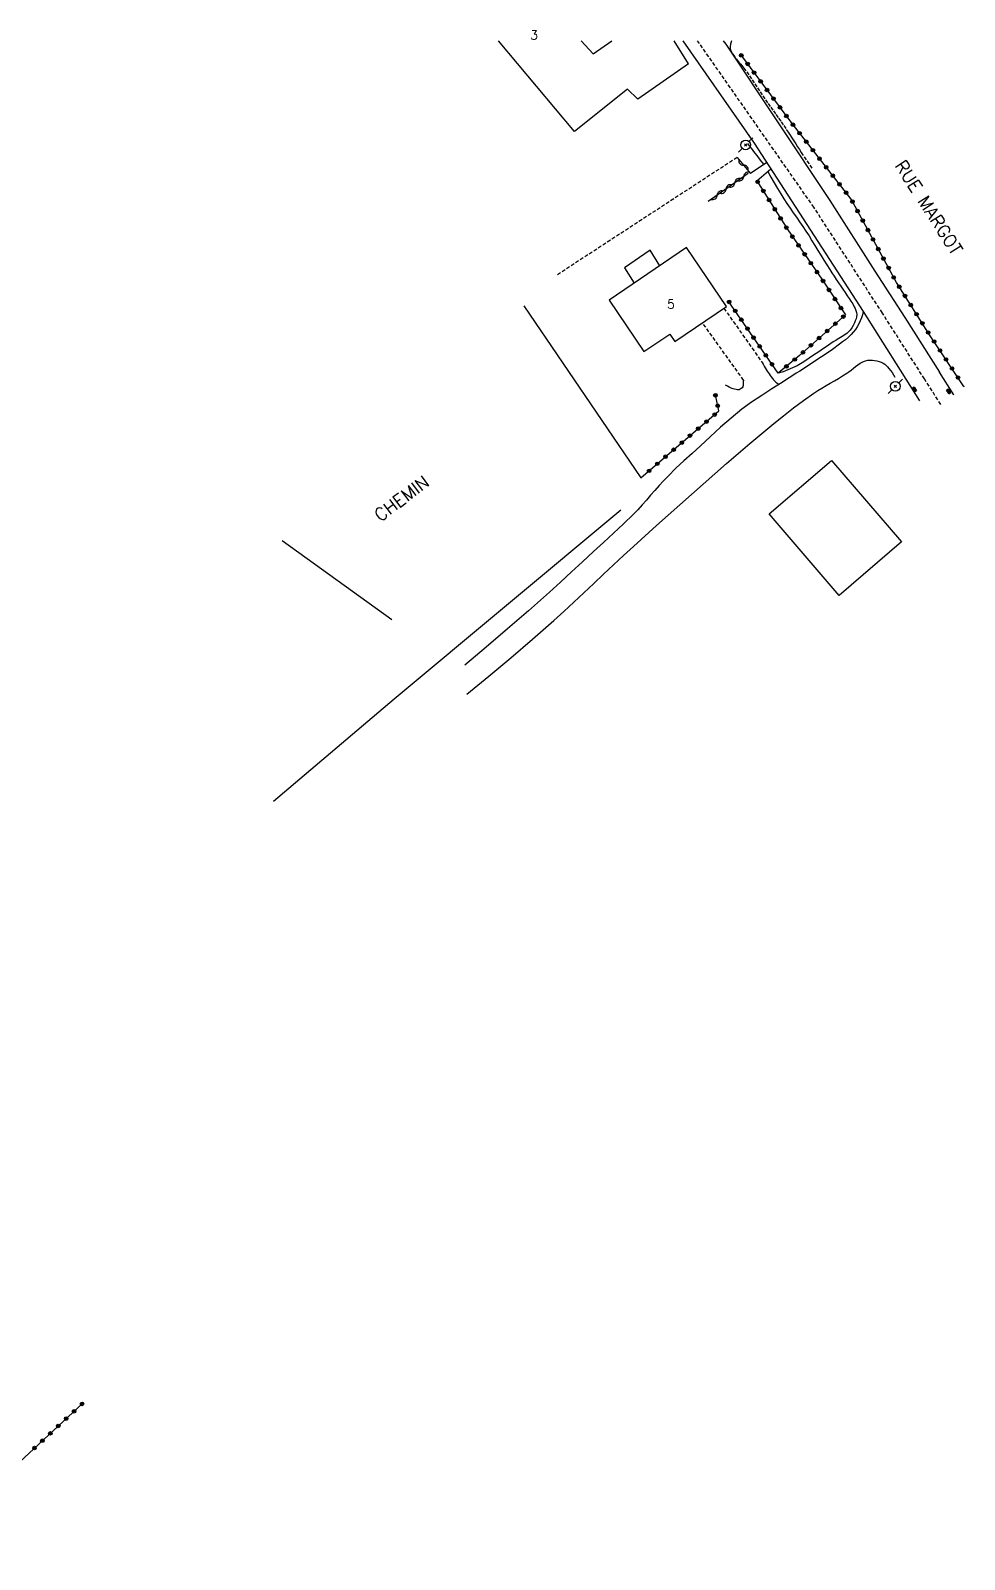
# Model space of a CAD drawing. Header units: millimetres. Extents: x 169000 to 170002, y 147000 to 148001.
# Drawn here: x 169825.2 to 169954.8, y 147789.2 to 148001.4 of the extents above; entities that cross this region are included whole.
import ezdxf
from ezdxf.enums import TextEntityAlignment as Align

# ---------------------------------------------------------------- set-up
doc = ezdxf.new("R2010")
doc.units = ezdxf.units.MM
doc.linetypes.add('DASHED', pattern=[0.75, 0.5, -0.25])
doc.layers.get('0').update_dxf_attribs({"linetype": 'CONTINUOUS'})
for name, color, linetype in [('W0001', 6, 'DASHED'), ('W0008', 7, 'CONTINUOUS'), ('W0017', 7, 'CONTINUOUS'), ('W0071', 7, 'CONTINUOUS'), ('W0101', 7, 'CONTINUOUS'), ('W0104', 1, 'CONTINUOUS'), ('W0105', 7, 'CONTINUOUS'), ('W0112', 1, 'DASHED'), ('W0214', 2, 'CONTINUOUS'), ('W0300', 7, 'CONTINUOUS'), ('W0310', 3, 'CONTINUOUS'), ('W0322', 7, 'CONTINUOUS'), ('W0323', 7, 'CONTINUOUS'), ('W0330', 7, 'CONTINUOUS'), ('W0401', 7, 'CONTINUOUS'), ('W0473', 7, 'CONTINUOUS'), ('W0989', 7, 'CONTINUOUS'), ('W0991', 7, 'CONTINUOUS')]:
    doc.layers.add(name, color=color, linetype=linetype)
doc.styles.get("Standard").update_dxf_attribs({"font": 'romans.shx', "width": 0.85})

# ---------------------------------------------------------------- blocks, each defined once
blk = doc.blocks.new('T401')
for p, q in [((-0.3, 0.3), (0, 0.3)), ((-0.3, -0.25), (-0.3, 0.3)), ((-0.3, 0.15), (0, 0.15)), ((-0.3, 0), (0, 0)), ((0, 0.3), (0, -0.25)), ((-0.3, -0.15), (0, -0.15)), ((-0.3, -0.25), (-0.3, -0.3)), ((-0.3, -0.3), (0, -0.3)), ((0, -0.3), (0, -0.25))]:
    blk.add_line(p, q)
blk = doc.blocks.new('T473')
for p, q in [((-0.166667, 0.166667), (0.166667, -0.166667)), ((-0.166667, -0.166667), (0.166667, 0.166667)), ((0.500001, 0.500001), (1.000002, 1.000002)), ((-1.000002, -1.000002), (-0.500001, -0.500001))]:
    blk.add_line(p, q)
blk.add_ellipse((0, 0), major_axis=(0.471405, 0.471405), ratio=1, start_param=5.4977871438, end_param=11.780972451)
blk = doc.blocks.new('t310o')
at = {"color": 0, "linetype": 'Continuous'}
for centre, start, end in [((-0.5, 0.38), 216.8699, 323.1304), ((0.5, -0.37), 36.8699, 143.1303)]:
    blk.add_arc(centre, 0.625, start, end, dxfattribs=at)
blk = doc.blocks.new('t323o')
at = {"color": 0, "linetype": 'Continuous'}
for radius in [0.25, 0.15]:
    blk.add_circle((0, 0), radius, dxfattribs=at)
blk = doc.blocks.new('t322o')
at = {"color": 0, "linetype": 'Continuous'}
for radius in [0.25, 0.15]:
    blk.add_circle((0, 0), radius, dxfattribs=at)

msp = doc.modelspace()

# ---------------------------------------------------------------- linework, layer by layer
at = {"layer": 'W0001'}
msp.add_lwpolyline([(169951.56, 147949.52), (169949.3, 147953.06), (169943.45, 147962.21), (169933.95, 147976.88), (169917.8, 148000)], dxfattribs=at)
at = {"layer": 'W0008'}
for points in [[(169915.78, 148000), (169925.67, 147985.8)], [(169921.76, 147999.53), (169921.4, 148000)], [(169951.41, 147953.99), (169946.6, 147961.6), (169942.46, 147968), (169936.19, 147977.83), (169921.76, 147999.53)], [(169925.67, 147985.8), (169940.81, 147962.4), (169948.61, 147950)], [(169953.36, 147950.85), (169953.36, 147950.85), (169953.36, 147950.85), (169951.38, 147953.99), (169951.38, 147953.99)]]:
    msp.add_lwpolyline(points, dxfattribs=at)
at = {"layer": 'W0017'}
for points in [[(169926.77, 147955.35), (169926.91, 147955.1), (169927.05, 147954.85), (169927.19, 147954.6), (169927.34, 147954.35), (169927.47, 147954.15), (169927.6, 147953.95), (169927.74, 147953.75), (169927.88, 147953.55), (169928.04, 147953.34), (169928.2, 147953.13), (169928.36, 147952.92), (169928.55, 147952.73), (169928.68, 147952.61), (169928.82, 147952.5), (169928.97, 147952.4), (169929.13, 147952.31)], [(169924.18, 147952.91), (169924.16, 147952.81), (169924.15, 147952.7), (169924.14, 147952.6), (169924.12, 147952.5), (169924.12, 147952.43), (169924.12, 147952.37), (169924.12, 147952.31), (169924.13, 147952.24), (169924.12, 147952.18), (169924.12, 147952.11), (169924.1, 147952.05), (169924.07, 147951.98), (169923.98, 147951.84), (169923.86, 147951.73), (169923.72, 147951.63), (169923.56, 147951.57), (169923.35, 147951.55), (169923.14, 147951.58), (169922.95, 147951.64), (169922.76, 147951.7), (169922.48, 147951.8), (169922.21, 147951.91), (169921.94, 147952.04), (169921.68, 147952.19)]]:
    msp.add_lwpolyline(points, dxfattribs=at)
at = {"layer": 'W0071'}
for points in [[(169940.81, 147962.4), (169940.71, 147961.96), (169940.57, 147961.53), (169940.39, 147961.11), (169940.2, 147960.7), (169939.97, 147960.3), (169939.71, 147959.92), (169939.42, 147959.56), (169939.12, 147959.21), (169938.75, 147958.84), (169938.35, 147958.51), (169937.94, 147958.19), (169937.52, 147957.87), (169936.53, 147957.15), (169935.53, 147956.46), (169934.51, 147955.79), (169933.49, 147955.12), (169932.99, 147954.8), (169932.5, 147954.48), (169932, 147954.16), (169931.51, 147953.85), (169931.01, 147953.53), (169930.51, 147953.21), (169930.02, 147952.9), (169929.53, 147952.58), (169928.12, 147951.67), (169926.7, 147950.76), (169925.3, 147949.83), (169923.94, 147948.85), (169922.45, 147947.63), (169921, 147946.36), (169919.58, 147945.06), (169918.16, 147943.75), (169917.03, 147942.73), (169915.91, 147941.7), (169914.8, 147940.66), (169913.71, 147939.59), (169913.09, 147938.94), (169912.48, 147938.28), (169911.88, 147937.6), (169911.29, 147936.93), (169910.7, 147936.25), (169910.11, 147935.58), (169909.5, 147934.91), (169908.88, 147934.27), (169907.53, 147932.94), (169906.14, 147931.65), (169904.74, 147930.38), (169903.35, 147929.1), (169901.82, 147927.68), (169900.3, 147926.27), (169898.77, 147924.86), (169897.23, 147923.47), (169894.33, 147920.9), (169891.4, 147918.36), (169888.46, 147915.85), (169885.5, 147913.36)], [(169885.78, 147909.32), (169888.84, 147911.82), (169891.87, 147914.36), (169894.87, 147916.93), (169897.84, 147919.53), (169899.25, 147920.79), (169900.64, 147922.07), (169902.02, 147923.36), (169903.39, 147924.66), (169904.76, 147925.96), (169906.13, 147927.25), (169907.51, 147928.54), (169908.9, 147929.82), (169912.1, 147932.72), (169915.32, 147935.6), (169918.56, 147938.47), (169921.81, 147941.31), (169923.43, 147942.72), (169925.06, 147944.12), (169926.7, 147945.51), (169928.37, 147946.87), (169929.74, 147947.95), (169931.12, 147949.03), (169932.52, 147950.08), (169933.95, 147951.08), (169934.5, 147951.45), (169935.07, 147951.8), (169935.64, 147952.14), (169936.21, 147952.48), (169936.79, 147952.81), (169937.36, 147953.14), (169937.94, 147953.48), (169938.5, 147953.84), (169938.82, 147954.06), (169939.13, 147954.3), (169939.44, 147954.54), (169939.74, 147954.79), (169940.06, 147955.03), (169940.39, 147955.25), (169940.75, 147955.44), (169941.12, 147955.58), (169941.44, 147955.65), (169941.76, 147955.67), (169942.07, 147955.65), (169942.38, 147955.61), (169942.69, 147955.56), (169942.99, 147955.49), (169943.28, 147955.39), (169943.57, 147955.25), (169943.79, 147955.1), (169944, 147954.92), (169944.18, 147954.73), (169944.36, 147954.53), (169944.6, 147954.24), (169944.81, 147953.94), (169945.01, 147953.62), (169945.19, 147953.3)]]:
    msp.add_lwpolyline(points, dxfattribs=at)
at = {"layer": 'W0101'}
for points in [[(169916.54, 147996.81), (169909.52, 147991.89), (169908.08, 147993.26), (169900.7, 147987.39), (169890.15, 148000)], [(169901.64, 148000), (169903.3, 147998.17), (169905.9, 148000)], [(169916.54, 147996.81), (169914.55, 148000)]]:
    msp.add_lwpolyline(points, dxfattribs=at)
for points in [[(169916.28, 147971.28), (169905.52, 147964.01), (169910.34, 147956.86), (169913.93, 147959.28), (169914.63, 147958.26), (169921.8, 147963.1), (169916.28, 147971.28)], [(169927.74, 147934.33), (169936.37, 147941.76), (169946.1, 147930.44), (169937.46, 147923.02), (169927.74, 147934.33)]]:
    msp.add_lwpolyline(points, close=True, dxfattribs=at)
at = {"layer": 'W0104'}
msp.add_lwpolyline([(169912.56, 147968.77), (169911.22, 147970.91), (169907.67, 147968.49), (169908.98, 147966.35)], dxfattribs=at)
at = {"layer": 'W0105'}
for points in [[(169927.43, 147983.08), (169925.15, 147981.58)], [(169926.05, 147980.55), (169927.98, 147982.23)]]:
    msp.add_lwpolyline(points, dxfattribs=at)
at = {"layer": 'W0112'}
for points in [[(169922.49, 148000), (169922.45, 147999.86), (169922.36, 147999.54), (169922.32, 147999.2), (169922.35, 147998.86), (169922.46, 147998.51), (169922.65, 147998.18), (169922.86, 147997.89), (169923.07, 147997.6), (169923.2, 147997.42), (169923.35, 147997.24), (169923.49, 147997.07), (169923.64, 147996.9), (169923.79, 147996.73), (169923.94, 147996.56), (169924.09, 147996.39), (169924.23, 147996.21), (169924.62, 147995.67), (169925.01, 147995.13), (169925.39, 147994.57), (169925.76, 147994.02), (169926.12, 147993.46), (169926.49, 147992.9), (169926.86, 147992.34), (169927.24, 147991.79), (169927.59, 147991.28), (169927.96, 147990.77), (169928.32, 147990.26), (169928.68, 147989.75), (169929.05, 147989.24), (169929.41, 147988.73), (169929.76, 147988.22), (169930.12, 147987.7), (169930.38, 147987.3), (169930.64, 147986.9), (169930.9, 147986.5), (169931.16, 147986.1), (169931.42, 147985.69), (169931.68, 147985.29), (169931.94, 147984.89), (169932.2, 147984.49), (169932.59, 147983.9), (169932.99, 147983.31), (169933.39, 147982.73), (169933.79, 147982.15)], [(169923.28, 147983.79), (169898.23, 147967.44)], [(169921.46, 147962.87), (169926.77, 147955.35)], [(169924.18, 147952.91), (169918.48, 147960.86)], [(169954.78, 147952.01), (169954.84, 147952.05)]]:
    msp.add_lwpolyline(points, dxfattribs=at)
at = {"layer": 'W0214'}
for points in [[(169924.72, 147985.72), (169924.97, 147985.41), (169925.22, 147985.09), (169925.47, 147984.78), (169925.72, 147984.46), (169926.04, 147984.05), (169926.36, 147983.63), (169926.68, 147983.21), (169927, 147982.8)], [(169927.55, 147981.86), (169927.98, 147981.06), (169928.42, 147980.28), (169928.88, 147979.5), (169929.35, 147978.73), (169929.76, 147978.07), (169930.2, 147977.42), (169930.64, 147976.77), (169931.08, 147976.13), (169931.53, 147975.5), (169931.97, 147974.85), (169932.41, 147974.21), (169932.84, 147973.56), (169933.27, 147972.9), (169933.68, 147972.23), (169934.09, 147971.57), (169934.5, 147970.9), (169934.91, 147970.23), (169935.32, 147969.56), (169935.74, 147968.9), (169936.16, 147968.24), (169936.46, 147967.78), (169936.76, 147967.32), (169937.06, 147966.86), (169937.36, 147966.41), (169937.67, 147965.95), (169937.97, 147965.5), (169938.28, 147965.04), (169938.58, 147964.58), (169938.83, 147964.21), (169939.09, 147963.84), (169939.34, 147963.47), (169939.55, 147963.07), (169939.67, 147962.82), (169939.77, 147962.56), (169939.85, 147962.29), (169939.89, 147962.01), (169939.87, 147961.7), (169939.8, 147961.4), (169939.7, 147961.11), (169939.58, 147960.83), (169939.41, 147960.48), (169939.2, 147960.15), (169938.97, 147959.83), (169938.71, 147959.54), (169938.51, 147959.37), (169938.31, 147959.21), (169938.09, 147959.07), (169937.87, 147958.93), (169937.64, 147958.81), (169937.42, 147958.68), (169937.2, 147958.55), (169936.98, 147958.41), (169936.64, 147958.19), (169936.31, 147957.96), (169935.97, 147957.74), (169935.63, 147957.51), (169935.3, 147957.29), (169934.96, 147957.06), (169934.62, 147956.84), (169934.28, 147956.61), (169933.63, 147956.17), (169932.98, 147955.72), (169932.32, 147955.28), (169931.63, 147954.89), (169930.99, 147954.58), (169930.34, 147954.31), (169929.67, 147954.07), (169928.99, 147953.86)]]:
    msp.add_lwpolyline(points, dxfattribs=at)
at = {"layer": 'W0300'}
for points in [[(169907.15, 147934.83), (169875.7, 147908.6), (169858.94, 147894.43)], [(169875.38, 147919.62), (169860.14, 147930.6)]]:
    msp.add_lwpolyline(points, dxfattribs=at)
at = {"layer": 'W0310'}
for points in [[(169923.28, 147983.79), (169925.15, 147981.58)], [(169924.82, 147981.58), (169919.29, 147977.7)]]:
    msp.add_lwpolyline(points, dxfattribs=at)
at = {"layer": 'W0322'}
for points in [[(169954.78, 147952.01), (169950.1, 147959.06), (169945.42, 147966.44), (169939.12, 147978.01), (169930.79, 147988.68), (169923.79, 147998.07)], [(169926.05, 147980.55), (169930.32, 147973.74), (169935.05, 147966.92), (169938.32, 147961.96), (169931.97, 147956.33), (169928.99, 147953.84)]]:
    msp.add_lwpolyline(points, dxfattribs=at)
at = {"layer": 'W0323'}
for points in [[(169928.99, 147953.86), (169922.07, 147963.92)], [(169909.93, 147939.33), (169920.76, 147948.62), (169920.27, 147950.85)], [(169832.47, 147810.91), (169832.43, 147810.89), (169819.63, 147798.97), (169809.42, 147789.23)]]:
    msp.add_lwpolyline(points, dxfattribs=at)
at = {"layer": 'W0330'}
msp.add_lwpolyline([(169893.71, 147963.22), (169909.93, 147939.33)], dxfattribs=at)

# ---------------------------------------------------------------- block references
at = {"layer": 'W0310'}
for p, rotation in [((169924.18, 147982.73), 310.3258425926223), ((169921.75, 147979.42), 215.0813507937528), ((169922.97, 147980.29), 215.0813507937528), ((169924.2, 147981.15), 215.0813507937528), ((169920.52, 147978.56), 215.0813507937528)]:
    msp.add_blockref('t310o', p, dxfattribs=dict(at, rotation=rotation))
at = {"layer": 'W0322'}
for p, rotation in [((169923.86, 147997.97), 126.6936832330663), ((169924.76, 147996.77), 126.6936832330663), ((169925.65, 147995.57), 126.6936832330663), ((169926.55, 147994.36), 126.6936832330663), ((169927.45, 147993.16), 126.6936832330663), ((169928.34, 147991.96), 126.6936832330663), ((169929.24, 147990.75), 126.6936832330663), ((169930.14, 147989.55), 126.6936832330663), ((169931.04, 147988.35), 127.979974378135), ((169931.96, 147987.17), 127.979974378135), ((169932.89, 147985.99), 127.979974378135), ((169933.81, 147984.81), 127.979974378135), ((169934.73, 147983.62), 127.979974378135), ((169935.65, 147982.44), 127.979974378135), ((169926.14, 147980.42), 302.0636481454536), ((169936.58, 147981.26), 127.979974378135), ((169937.5, 147980.08), 127.979974378135), ((169926.93, 147979.15), 302.0636481454536), ((169927.73, 147977.88), 302.0636481454536), ((169938.42, 147978.9), 127.979974378135), ((169939.3, 147977.68), 118.5658336537414), ((169928.53, 147976.61), 302.0636481454536), ((169940.01, 147976.36), 118.5658336537414), ((169929.32, 147975.34), 302.0636481454536), ((169930.12, 147974.07), 302.0636481454536), ((169940.73, 147975.04), 118.5658336537414), ((169941.45, 147973.73), 118.5658336537414), ((169930.96, 147972.82), 304.7737769972441), ((169931.81, 147971.59), 304.7737769972441), ((169942.16, 147972.41), 118.5658336537414), ((169932.67, 147970.36), 304.7737769972441), ((169942.88, 147971.09), 118.5658336537414), ((169943.6, 147969.77), 118.5658336537414), ((169933.52, 147969.13), 304.7737769972441), ((169934.38, 147967.89), 304.7737769972441), ((169944.32, 147968.46), 118.5658336537414), ((169945.03, 147967.14), 118.5658336537414), ((169935.23, 147966.66), 303.346169975413), ((169936.05, 147965.41), 303.346169975413), ((169945.79, 147965.85), 122.3806783816135), ((169936.88, 147964.15), 303.346169975413), ((169937.7, 147962.9), 303.346169975413), ((169946.59, 147964.58), 122.3806783816135), ((169947.4, 147963.31), 122.3806783816135), ((169936.92, 147960.72), 221.5614708669534), ((169938.04, 147961.71), 221.5614708669534), ((169948.2, 147962.05), 122.3806783816135), ((169949, 147960.78), 122.3806783816135), ((169934.67, 147958.73), 221.5614708669534), ((169935.79, 147959.72), 221.5614708669534), ((169949.81, 147959.51), 122.3806783816135), ((169932.43, 147956.74), 221.5614708669534), ((169933.55, 147957.73), 221.5614708669534), ((169950.63, 147958.26), 123.593450010635), ((169951.46, 147957.01), 123.593450010635), ((169930.14, 147954.8), 219.9025957814627), ((169931.29, 147955.76), 219.9025957814627), ((169952.29, 147955.76), 123.593450010635), ((169953.12, 147954.51), 123.593450010635), ((169953.95, 147953.26), 123.593450010635)]:
    msp.add_blockref('t322o', p, dxfattribs=dict(at, rotation=rotation))
at = {"layer": 'W0323'}
for p, rotation in [((169922.18, 147963.75), 124.5271801948638), ((169923.03, 147962.51), 124.5271801948638), ((169923.88, 147961.28), 124.5271801948638), ((169924.73, 147960.04), 124.5271801948638), ((169925.58, 147958.8), 124.5271801948638), ((169926.43, 147957.57), 124.5271801948638), ((169927.28, 147956.33), 124.5271801948638), ((169928.13, 147955.1), 124.5271801948638), ((169920.28, 147950.8), 102.3194576210089), ((169920.18, 147948.12), 40.61249915643828), ((169920.6, 147949.34), 102.3194576210089), ((169917.9, 147946.17), 40.61249915643828), ((169919.04, 147947.14), 40.61249915643828), ((169915.62, 147944.21), 40.61249915643828), ((169916.76, 147945.19), 40.61249915643828), ((169913.35, 147942.26), 40.61249915643828), ((169914.48, 147943.24), 40.61249915643828), ((169911.07, 147940.31), 40.61249915643828), ((169912.21, 147941.28), 40.61249915643828), ((169832.36, 147810.82), 222.9649661071153), ((169830.16, 147808.78), 222.9649661071153), ((169831.26, 147809.8), 222.9649661071153), ((169827.97, 147806.73), 222.9649661071153), ((169829.06, 147807.75), 222.9649661071153), ((169825.77, 147804.69), 222.9649661071153), ((169826.87, 147805.71), 222.9649661071153)]:
    msp.add_blockref('t323o', p, dxfattribs=dict(at, rotation=rotation))
at = {"layer": 'W0401'}
for p, rotation in [((169947.78, 147951.52), 212.3152591997748), ((169952.77, 147951.42), 33.64307028622562)]:
    msp.add_blockref('T401', p, dxfattribs=dict(at, rotation=rotation))
at = {"layer": 'W0473'}
for p in [(169924.48, 147985.54), (169945.26, 147952.04)]:
    msp.add_blockref('T473', p, dxfattribs=at)

# ---------------------------------------------------------------- texts
at = {"layer": 'W0989'}
for s, rotation, p in [('RUE MARGOT', 302.6743, (169949.89, 147976.84)), ('CHEMIN', 36.9928, (169876.71, 147936.48))]:
    msp.add_text(s, height=1.75, rotation=rotation, dxfattribs=at).set_placement(p, align=Align.MIDDLE_CENTER)
at = {"layer": 'W0991'}
for s, p in [('3', (169895.11, 148000.78)), ('5', (169914.11, 147963.44))]:
    msp.add_text(s, height=1.25, dxfattribs=at).set_placement(p, align=Align.MIDDLE_CENTER)

doc.saveas('drawing.dxf')
